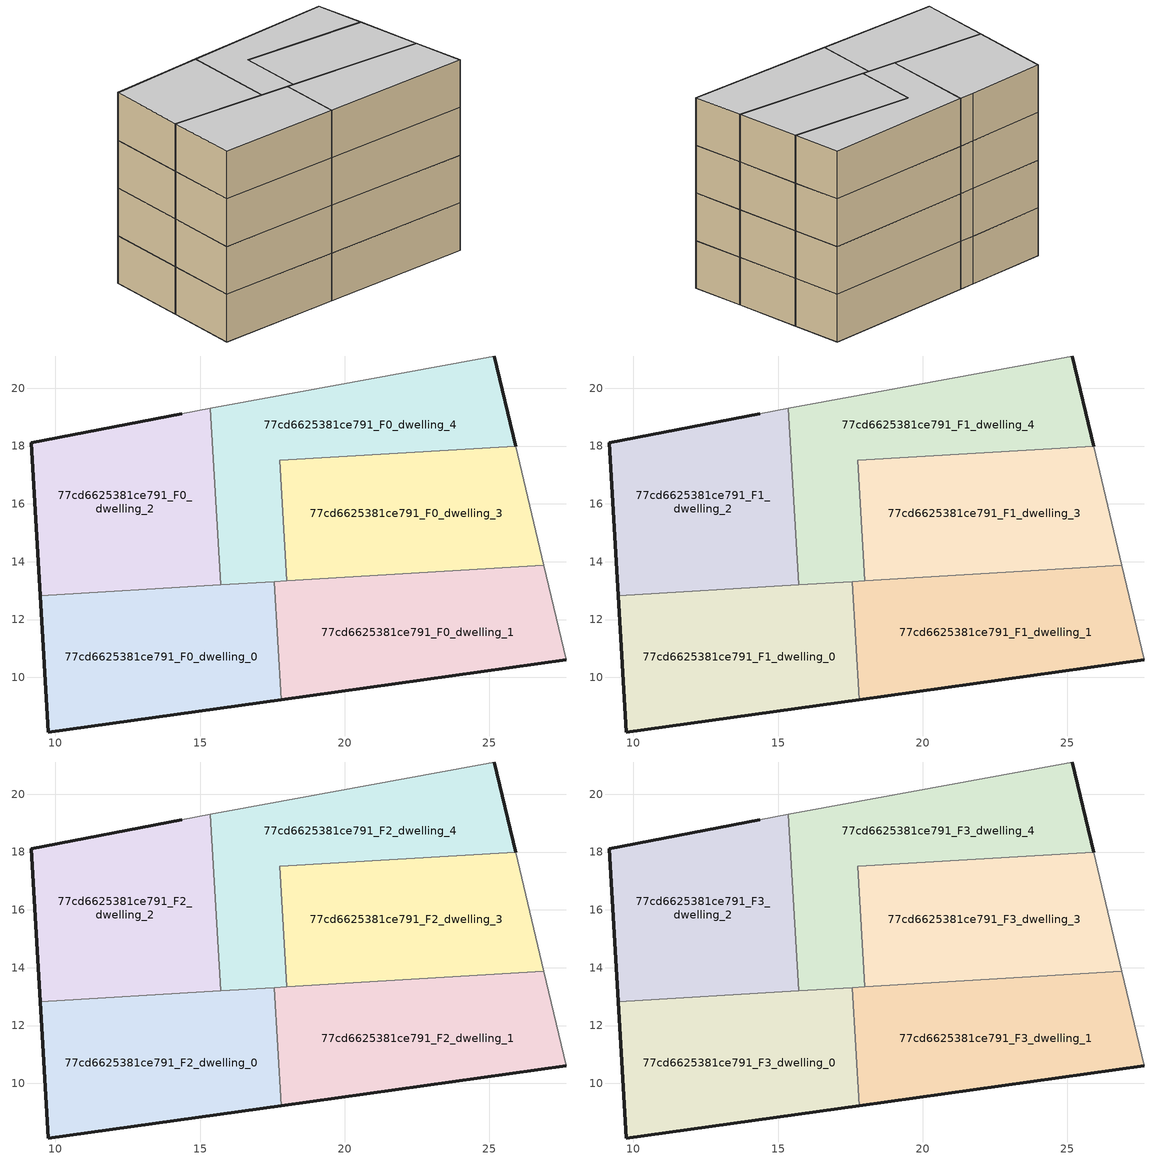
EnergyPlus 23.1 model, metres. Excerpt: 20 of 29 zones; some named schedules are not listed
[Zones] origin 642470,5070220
77cd6625381ce791_F0_dwelling_0
 floor ground (EU_floor_Construction): 17.81,9.23 17.57,13.31 9.47,12.82 9.76,8.11 z0
 wall outside (EU_wall_Construction): 17.81,9.23 9.76,8.11 9.47,12.82 z0:3
 wall to 77cd6625381ce791_F0_dwelling_1 (EU_wall_Construction): 17.57,13.31 17.81,9.23 z0:3
 wall to 77cd6625381ce791_F0_dwelling_2 (EU_wall_Construction): 9.47,12.82 15.71,13.2 z0:3
 wall to 77cd6625381ce791_F0_dwelling_4 (EU_wall_Construction): 15.71,13.2 17.57,13.31 z0:3
77cd6625381ce791_F0_dwelling_1
 floor ground (EU_floor_Construction): 27.67,10.61 26.9,13.87 17.57,13.31 17.81,9.23 z0
 wall outside (EU_wall_Construction): 27.67,10.61 17.81,9.23 z0:3
 wall adiabatic (EU_wall_Construction): 26.9,13.87 27.67,10.61 z0:3
 wall to 77cd6625381ce791_F0_dwelling_3 (EU_wall_Construction): 18,13.34 26.9,13.87 z0:3
 wall to 77cd6625381ce791_F0_dwelling_4 (EU_wall_Construction): 17.57,13.31 18,13.34 z0:3
77cd6625381ce791_F0_dwelling_2
 floor ground (EU_floor_Construction): 15.71,13.2 15.35,19.3 14.36,19.12 9.16,18.12 9.47,12.82 z0
 wall outside (EU_wall_Construction): 9.47,12.82 9.16,18.12 14.36,19.12 z0:3
 wall adiabatic (EU_wall_Construction): 14.36,19.12 15.35,19.3 z0:3
 wall to 77cd6625381ce791_F0_dwelling_4 (EU_wall_Construction): 15.35,19.3 15.71,13.2 z0:3
77cd6625381ce791_F0_dwelling_3
 floor ground (EU_floor_Construction): 26.9,13.87 25.92,18 17.75,17.51 18,13.33 z0
 wall to 77cd6625381ce791_F0_dwelling_4 (EU_wall_Construction): 18,13.33 17.75,17.51 25.92,18 z0:3
 wall adiabatic (EU_wall_Construction): 25.92,18 26.9,13.87 z0:3
77cd6625381ce791_F0_dwelling_4
 floor ground (EU_floor_Construction): 25.92,18 25.17,21.11 15.35,19.3 15.71,13.2 18,13.33 17.75,17.51 z0
 wall outside (EU_wall_Construction): 25.17,21.11 25.92,18 z0:3
 wall adiabatic (EU_wall_Construction): 15.35,19.3 25.17,21.11 z0:3
77cd6625381ce791_F1_dwelling_0
 floor to 77cd6625381ce791_F0_dwelling_0 (EU_floor_Construction): 17.81,9.23 17.57,13.31 9.47,12.82 9.76,8.11 z3
 wall outside (EU_wall_Construction): 17.81,9.23 9.76,8.11 9.47,12.82 z3:6
 wall to 77cd6625381ce791_F1_dwelling_1 (EU_wall_Construction): 17.57,13.31 17.81,9.23 z3:6
 wall to 77cd6625381ce791_F1_dwelling_2 (EU_wall_Construction): 9.47,12.82 15.71,13.2 z3:6
 wall to 77cd6625381ce791_F1_dwelling_4 (EU_wall_Construction): 15.71,13.2 17.57,13.31 z3:6
77cd6625381ce791_F1_dwelling_1
 floor to 77cd6625381ce791_F0_dwelling_1 (EU_floor_Construction): 27.67,10.61 26.9,13.87 17.57,13.31 17.81,9.23 z3
 wall outside (EU_wall_Construction): 27.67,10.61 17.81,9.23 z3:6
 wall adiabatic (EU_wall_Construction): 26.9,13.87 27.67,10.61 z3:6
 wall to 77cd6625381ce791_F1_dwelling_3 (EU_wall_Construction): 18,13.34 26.9,13.87 z3:6
 wall to 77cd6625381ce791_F1_dwelling_4 (EU_wall_Construction): 17.57,13.31 18,13.34 z3:6
77cd6625381ce791_F1_dwelling_2
 floor to 77cd6625381ce791_F0_dwelling_2 (EU_floor_Construction): 15.71,13.2 15.35,19.3 14.36,19.12 9.16,18.12 9.47,12.82 z3
 wall outside (EU_wall_Construction): 9.47,12.82 9.16,18.12 14.36,19.12 z3:6
 wall adiabatic (EU_wall_Construction): 14.36,19.12 15.35,19.3 z3:6
 wall to 77cd6625381ce791_F1_dwelling_4 (EU_wall_Construction): 15.35,19.3 15.71,13.2 z3:6
77cd6625381ce791_F1_dwelling_3
 floor to 77cd6625381ce791_F0_dwelling_3 (EU_floor_Construction): 26.9,13.87 25.92,18 17.75,17.51 18,13.33 z3
 wall to 77cd6625381ce791_F1_dwelling_4 (EU_wall_Construction): 18,13.33 17.75,17.51 25.92,18 z3:6
 wall adiabatic (EU_wall_Construction): 25.92,18 26.9,13.87 z3:6
77cd6625381ce791_F1_dwelling_4
 floor to 77cd6625381ce791_F0_dwelling_4 (EU_floor_Construction): 25.92,18 25.17,21.11 15.35,19.3 15.71,13.2 18,13.33 17.75,17.51 z3
 wall outside (EU_wall_Construction): 25.17,21.11 25.92,18 z3:6
 wall adiabatic (EU_wall_Construction): 15.35,19.3 25.17,21.11 z3:6
77cd6625381ce791_F2_dwelling_0
 floor to 77cd6625381ce791_F1_dwelling_0 (EU_floor_Construction): 17.81,9.23 17.57,13.31 9.47,12.82 9.76,8.11 z6
 wall outside (EU_wall_Construction): 17.81,9.23 9.76,8.11 9.47,12.82 z6:9
 wall to 77cd6625381ce791_F2_dwelling_1 (EU_wall_Construction): 17.57,13.31 17.81,9.23 z6:9
 wall to 77cd6625381ce791_F2_dwelling_2 (EU_wall_Construction): 9.47,12.82 15.71,13.2 z6:9
 wall to 77cd6625381ce791_F2_dwelling_4 (EU_wall_Construction): 15.71,13.2 17.57,13.31 z6:9
77cd6625381ce791_F2_dwelling_1
 floor to 77cd6625381ce791_F1_dwelling_1 (EU_floor_Construction): 27.67,10.61 26.9,13.87 17.57,13.31 17.81,9.23 z6
 wall outside (EU_wall_Construction): 27.67,10.61 17.81,9.23 z6:9
 wall adiabatic (EU_wall_Construction): 26.9,13.87 27.67,10.61 z6:9
 wall to 77cd6625381ce791_F2_dwelling_3 (EU_wall_Construction): 18,13.34 26.9,13.87 z6:9
 wall to 77cd6625381ce791_F2_dwelling_4 (EU_wall_Construction): 17.57,13.31 18,13.34 z6:9
77cd6625381ce791_F2_dwelling_2
 floor to 77cd6625381ce791_F1_dwelling_2 (EU_floor_Construction): 15.71,13.2 15.35,19.3 14.36,19.12 9.16,18.12 9.47,12.82 z6
 wall outside (EU_wall_Construction): 9.47,12.82 9.16,18.12 14.36,19.12 z6:9
 wall adiabatic (EU_wall_Construction): 14.36,19.12 15.35,19.3 z6:9
 wall to 77cd6625381ce791_F2_dwelling_4 (EU_wall_Construction): 15.35,19.3 15.71,13.2 z6:9
77cd6625381ce791_F2_dwelling_3
 floor to 77cd6625381ce791_F1_dwelling_3 (EU_floor_Construction): 26.9,13.87 25.92,18 17.75,17.51 18,13.33 z6
 wall to 77cd6625381ce791_F2_dwelling_4 (EU_wall_Construction): 18,13.33 17.75,17.51 25.92,18 z6:9
 wall adiabatic (EU_wall_Construction): 25.92,18 26.9,13.87 z6:9
77cd6625381ce791_F2_dwelling_4
 floor to 77cd6625381ce791_F1_dwelling_4 (EU_floor_Construction): 25.92,18 25.17,21.11 15.35,19.3 15.71,13.2 18,13.33 17.75,17.51 z6
 wall outside (EU_wall_Construction): 25.17,21.11 25.92,18 z6:9
 wall adiabatic (EU_wall_Construction): 15.35,19.3 25.17,21.11 z6:9
77cd6625381ce791_F3_dwelling_0
 floor to 77cd6625381ce791_F2_dwelling_0 (EU_floor_Construction): 17.81,9.23 17.57,13.31 9.47,12.82 9.76,8.11 z9
 wall outside (EU_wall_Construction): 17.81,9.23 9.76,8.11 9.47,12.82 z9:12
 wall to 77cd6625381ce791_F3_dwelling_1 (EU_wall_Construction): 17.57,13.31 17.81,9.23 z9:12
 wall to 77cd6625381ce791_F3_dwelling_2 (EU_wall_Construction): 9.47,12.82 15.71,13.2 z9:12
 wall to 77cd6625381ce791_F3_dwelling_4 (EU_wall_Construction): 15.71,13.2 17.57,13.31 z9:12
 ceiling to 77cd6625381ce791_F4_dwelling_0 (EU_floor_Construction): 17.57,13.31 17.81,9.23 9.76,8.11 9.47,12.82 z12
77cd6625381ce791_F3_dwelling_1
 floor to 77cd6625381ce791_F2_dwelling_1 (EU_floor_Construction): 27.67,10.61 26.9,13.87 17.57,13.31 17.81,9.23 z9
 wall outside (EU_wall_Construction): 27.67,10.61 17.81,9.23 z9:12
 wall adiabatic (EU_wall_Construction): 26.9,13.87 27.67,10.61 z9:12
 wall to 77cd6625381ce791_F3_dwelling_3 (EU_wall_Construction): 18,13.34 26.9,13.87 z9:12
 wall to 77cd6625381ce791_F3_dwelling_4 (EU_wall_Construction): 17.57,13.31 18,13.34 z9:12
 ceiling to 77cd6625381ce791_F4_dwelling_1 (EU_floor_Construction): 26.9,13.87 27.67,10.61 17.81,9.23 17.57,13.31 z12
77cd6625381ce791_F3_dwelling_2
 floor to 77cd6625381ce791_F2_dwelling_2 (EU_floor_Construction): 15.71,13.2 15.35,19.3 14.36,19.12 9.16,18.12 9.47,12.82 z9
 wall outside (EU_wall_Construction): 9.47,12.82 9.16,18.12 14.36,19.12 z9:12
 wall adiabatic (EU_wall_Construction): 14.36,19.12 15.35,19.3 z9:12
 wall to 77cd6625381ce791_F3_dwelling_4 (EU_wall_Construction): 15.35,19.3 15.71,13.2 z9:12
 ceiling to 77cd6625381ce791_F4_dwelling_2 (EU_floor_Construction): 15.35,19.3 15.71,13.2 9.47,12.82 9.16,18.12 14.36,19.12 z12
77cd6625381ce791_F3_dwelling_3
 floor to 77cd6625381ce791_F2_dwelling_3 (EU_floor_Construction): 26.9,13.87 25.92,18 17.75,17.51 18,13.33 z9
 wall to 77cd6625381ce791_F3_dwelling_4 (EU_wall_Construction): 18,13.33 17.75,17.51 25.92,18 z9:12
 wall adiabatic (EU_wall_Construction): 25.92,18 26.9,13.87 z9:12
 ceiling to 77cd6625381ce791_F4_dwelling_3 (EU_floor_Construction): 25.92,18 26.9,13.87 18,13.33 17.75,17.51 z12
77cd6625381ce791_F3_dwelling_4
 floor to 77cd6625381ce791_F2_dwelling_4 (EU_floor_Construction): 25.92,18 25.17,21.11 15.35,19.3 15.71,13.2 18,13.33 17.75,17.51 z9
 wall outside (EU_wall_Construction): 25.17,21.11 25.92,18 z9:12
 wall adiabatic (EU_wall_Construction): 15.35,19.3 25.17,21.11 z9:12
 ceiling to 77cd6625381ce791_F4_dwelling_4 (EU_floor_Construction): 25.17,21.11 25.92,18 17.75,17.51 18,13.33 15.71,13.2 15.35,19.3 z12
[Building]
EU S2 Campaign: North Axis=0; Terrain=City; Solar Distribution=FullExterior
[Site:Location]
Lyon-Bron: Latitude=45.75; Longitude=5; Time Zone=1; Elevation=198
[SizingPeriod:WeatherFileDays]
AnnualSizingPeriod: Begin Month=1; Begin Day of Month=1; End Month=12; End Day of Month=31; Day of Week for Start Day=Monday; Use Weather File Daylight Saving Period=No; Use Weather File Rain and Snow Indicators=No
[MATERIAL]
EU_InternalMass_Material: Roughness=MediumRough; Thickness=0.1; Conductivity=1; Density=1800; Specific Heat=900; Thermal Absorptance=0.9; Solar Absorptance=0.7; Visible Absorptance=0.7
[MATERIAL:NOMASS] Roughness=MediumRough; Thermal Absorptance=0.9; Solar Absorptance=0.7; Visible Absorptance=0.7
Name | Thermal Resistance
EU_wall_NoMass | 0.776494
EU_floor_NoMass | 0.421597
[CONSTRUCTION]
EU_wall_Construction: EU_wall_NoMass
EU_floor_Construction: EU_floor_NoMass
EU_InternalMass_Construction: EU_InternalMass_Material
[ZONE] Type=1; Multiplier=1; Ceiling Height=autocalculate; Floor Area=autocalculate; Part of Total Floor Area=Yes
Name | Volume
77cd6625381ce791_F0_dwelling_0; 77cd6625381ce791_F1_dwelling_0; 77cd6625381ce791_F2_dwelling_0; 77cd6625381ce791_F3_dwelling_0 | 107.09
77cd6625381ce791_F0_dwelling_1; 77cd6625381ce791_F1_dwelling_1; 77cd6625381ce791_F2_dwelling_1; 77cd6625381ce791_F3_dwelling_1 | 107.073
77cd6625381ce791_F0_dwelling_2; 77cd6625381ce791_F1_dwelling_2; 77cd6625381ce791_F2_dwelling_2; 77cd6625381ce791_F3_dwelling_2 | 107.076
77cd6625381ce791_F0_dwelling_3; 77cd6625381ce791_F1_dwelling_3; 77cd6625381ce791_F2_dwelling_3; 77cd6625381ce791_F3_dwelling_3 | 107.098
77cd6625381ce791_F0_dwelling_4; 77cd6625381ce791_F1_dwelling_4; 77cd6625381ce791_F2_dwelling_4; 77cd6625381ce791_F3_dwelling_4 | 107.074
[INTERNALMASS] Construction=EU_InternalMass_Construction
Name | Zone or ZoneList | Surface Area
77cd6625381ce791_F0_dwelling_0_EU_InternalMass | 77cd6625381ce791_F0_dwelling_0 | 35.6978
77cd6625381ce791_F0_dwelling_1_EU_InternalMass | 77cd6625381ce791_F0_dwelling_1 | 35.6907
77cd6625381ce791_F0_dwelling_2_EU_InternalMass | 77cd6625381ce791_F0_dwelling_2 | 35.692
77cd6625381ce791_F0_dwelling_3_EU_InternalMass | 77cd6625381ce791_F0_dwelling_3 | 35.6976
77cd6625381ce791_F0_dwelling_4_EU_InternalMass | 77cd6625381ce791_F0_dwelling_4 | 35.6925
77cd6625381ce791_F1_dwelling_0_EU_InternalMass | 77cd6625381ce791_F1_dwelling_0 | 35.6978
77cd6625381ce791_F1_dwelling_1_EU_InternalMass | 77cd6625381ce791_F1_dwelling_1 | 35.6907
77cd6625381ce791_F1_dwelling_2_EU_InternalMass | 77cd6625381ce791_F1_dwelling_2 | 35.692
77cd6625381ce791_F1_dwelling_3_EU_InternalMass | 77cd6625381ce791_F1_dwelling_3 | 35.6976
77cd6625381ce791_F1_dwelling_4_EU_InternalMass | 77cd6625381ce791_F1_dwelling_4 | 35.6925
77cd6625381ce791_F2_dwelling_0_EU_InternalMass | 77cd6625381ce791_F2_dwelling_0 | 35.6978
77cd6625381ce791_F2_dwelling_1_EU_InternalMass | 77cd6625381ce791_F2_dwelling_1 | 35.6907
77cd6625381ce791_F2_dwelling_2_EU_InternalMass | 77cd6625381ce791_F2_dwelling_2 | 35.692
77cd6625381ce791_F2_dwelling_3_EU_InternalMass | 77cd6625381ce791_F2_dwelling_3 | 35.6976
77cd6625381ce791_F2_dwelling_4_EU_InternalMass | 77cd6625381ce791_F2_dwelling_4 | 35.6925
77cd6625381ce791_F3_dwelling_0_EU_InternalMass | 77cd6625381ce791_F3_dwelling_0 | 35.6978
77cd6625381ce791_F3_dwelling_1_EU_InternalMass | 77cd6625381ce791_F3_dwelling_1 | 35.6907
77cd6625381ce791_F3_dwelling_2_EU_InternalMass | 77cd6625381ce791_F3_dwelling_2 | 35.692
77cd6625381ce791_F3_dwelling_3_EU_InternalMass | 77cd6625381ce791_F3_dwelling_3 | 35.6976
77cd6625381ce791_F3_dwelling_4_EU_InternalMass | 77cd6625381ce791_F3_dwelling_4 | 35.6925
[OTHEREQUIPMENT] Fuel Type=Electricity; Design Level Calculation Method=Watts/Area; Power per Zone Floor Area=1; Fraction Latent=0; Fraction Radiant=0; Fraction Lost=0; Carbon Dioxide Generation Rate=0; EndUse Subcategory=EU_Step8_InternalGains
Name | Zone or ZoneList or Space or SpaceList | Schedule
EU_Step8_InternalGain_77cd6625381ce791_F0_dwelling_0_f000 | 77cd6625381ce791_F0_dwelling_0 | EU_Step8_GainSchedule_77cd6625381ce791_F0_dwelling_0_f000
EU_Step8_InternalGain_77cd6625381ce791_F0_dwelling_1_f000 | 77cd6625381ce791_F0_dwelling_1 | EU_Step8_GainSchedule_77cd6625381ce791_F0_dwelling_1_f000
EU_Step8_InternalGain_77cd6625381ce791_F0_dwelling_2_f000 | 77cd6625381ce791_F0_dwelling_2 | EU_Step8_GainSchedule_77cd6625381ce791_F0_dwelling_2_f000
EU_Step8_InternalGain_77cd6625381ce791_F0_dwelling_3_f000 | 77cd6625381ce791_F0_dwelling_3 | EU_Step8_GainSchedule_77cd6625381ce791_F0_dwelling_3_f000
EU_Step8_InternalGain_77cd6625381ce791_F0_dwelling_4_f000 | 77cd6625381ce791_F0_dwelling_4 | EU_Step8_GainSchedule_77cd6625381ce791_F0_dwelling_4_f000
EU_Step8_InternalGain_77cd6625381ce791_F1_dwelling_0_f000 | 77cd6625381ce791_F1_dwelling_0 | EU_Step8_GainSchedule_77cd6625381ce791_F1_dwelling_0_f000
EU_Step8_InternalGain_77cd6625381ce791_F1_dwelling_1_f000 | 77cd6625381ce791_F1_dwelling_1 | EU_Step8_GainSchedule_77cd6625381ce791_F1_dwelling_1_f000
EU_Step8_InternalGain_77cd6625381ce791_F1_dwelling_2_f000 | 77cd6625381ce791_F1_dwelling_2 | EU_Step8_GainSchedule_77cd6625381ce791_F1_dwelling_2_f000
EU_Step8_InternalGain_77cd6625381ce791_F1_dwelling_3_f000 | 77cd6625381ce791_F1_dwelling_3 | EU_Step8_GainSchedule_77cd6625381ce791_F1_dwelling_3_f000
EU_Step8_InternalGain_77cd6625381ce791_F1_dwelling_4_f000 | 77cd6625381ce791_F1_dwelling_4 | EU_Step8_GainSchedule_77cd6625381ce791_F1_dwelling_4_f000
EU_Step8_InternalGain_77cd6625381ce791_F2_dwelling_0_f000 | 77cd6625381ce791_F2_dwelling_0 | EU_Step8_GainSchedule_77cd6625381ce791_F2_dwelling_0_f000
EU_Step8_InternalGain_77cd6625381ce791_F2_dwelling_1_f000 | 77cd6625381ce791_F2_dwelling_1 | EU_Step8_GainSchedule_77cd6625381ce791_F2_dwelling_1_f000
EU_Step8_InternalGain_77cd6625381ce791_F2_dwelling_2_f000 | 77cd6625381ce791_F2_dwelling_2 | EU_Step8_GainSchedule_77cd6625381ce791_F2_dwelling_2_f000
EU_Step8_InternalGain_77cd6625381ce791_F2_dwelling_3_f000 | 77cd6625381ce791_F2_dwelling_3 | EU_Step8_GainSchedule_77cd6625381ce791_F2_dwelling_3_f000
EU_Step8_InternalGain_77cd6625381ce791_F2_dwelling_4_f000 | 77cd6625381ce791_F2_dwelling_4 | EU_Step8_GainSchedule_77cd6625381ce791_F2_dwelling_4_f000
EU_Step8_InternalGain_77cd6625381ce791_F3_dwelling_0_f000 | 77cd6625381ce791_F3_dwelling_0 | EU_Step8_GainSchedule_77cd6625381ce791_F3_dwelling_0_f000
EU_Step8_InternalGain_77cd6625381ce791_F3_dwelling_1_f000 | 77cd6625381ce791_F3_dwelling_1 | EU_Step8_GainSchedule_77cd6625381ce791_F3_dwelling_1_f000
EU_Step8_InternalGain_77cd6625381ce791_F3_dwelling_2_f000 | 77cd6625381ce791_F3_dwelling_2 | EU_Step8_GainSchedule_77cd6625381ce791_F3_dwelling_2_f000
EU_Step8_InternalGain_77cd6625381ce791_F3_dwelling_3_f000 | 77cd6625381ce791_F3_dwelling_3 | EU_Step8_GainSchedule_77cd6625381ce791_F3_dwelling_3_f000
EU_Step8_InternalGain_77cd6625381ce791_F3_dwelling_4_f000 | 77cd6625381ce791_F3_dwelling_4 | EU_Step8_GainSchedule_77cd6625381ce791_F3_dwelling_4_f000
[ZONEVENTILATION:DESIGNFLOWRATE] Schedule=EU_AlwaysOn; Design Flow Rate Calculation Method=AirChanges/Hour; Air Changes per Hour=0.693814; Ventilation Type=Natural; Fan Pressure Rise=0; Fan Total Efficiency=1; Constant Term Coefficient=1; Temperature Term Coefficient=0; Velocity Term Coefficient=0; Velocity Squared Term Coefficient=0; Minimum Indoor Temperature=-100; Maximum Indoor Temperature=100; Delta Temperature=-100; Minimum Outdoor Temperature=-100; Maximum Outdoor Temperature=100; Maximum Wind Speed=40
Name | Zone or ZoneList or Space or SpaceList
EU_ConstantAir_77cd6625381ce791_F0_dwelling_0 | 77cd6625381ce791_F0_dwelling_0
EU_ConstantAir_77cd6625381ce791_F0_dwelling_1 | 77cd6625381ce791_F0_dwelling_1
EU_ConstantAir_77cd6625381ce791_F0_dwelling_2 | 77cd6625381ce791_F0_dwelling_2
EU_ConstantAir_77cd6625381ce791_F0_dwelling_3 | 77cd6625381ce791_F0_dwelling_3
EU_ConstantAir_77cd6625381ce791_F0_dwelling_4 | 77cd6625381ce791_F0_dwelling_4
EU_ConstantAir_77cd6625381ce791_F1_dwelling_0 | 77cd6625381ce791_F1_dwelling_0
EU_ConstantAir_77cd6625381ce791_F1_dwelling_1 | 77cd6625381ce791_F1_dwelling_1
EU_ConstantAir_77cd6625381ce791_F1_dwelling_2 | 77cd6625381ce791_F1_dwelling_2
EU_ConstantAir_77cd6625381ce791_F1_dwelling_3 | 77cd6625381ce791_F1_dwelling_3
EU_ConstantAir_77cd6625381ce791_F1_dwelling_4 | 77cd6625381ce791_F1_dwelling_4
EU_ConstantAir_77cd6625381ce791_F2_dwelling_0 | 77cd6625381ce791_F2_dwelling_0
EU_ConstantAir_77cd6625381ce791_F2_dwelling_1 | 77cd6625381ce791_F2_dwelling_1
EU_ConstantAir_77cd6625381ce791_F2_dwelling_2 | 77cd6625381ce791_F2_dwelling_2
EU_ConstantAir_77cd6625381ce791_F2_dwelling_3 | 77cd6625381ce791_F2_dwelling_3
EU_ConstantAir_77cd6625381ce791_F2_dwelling_4 | 77cd6625381ce791_F2_dwelling_4
EU_ConstantAir_77cd6625381ce791_F3_dwelling_0 | 77cd6625381ce791_F3_dwelling_0
EU_ConstantAir_77cd6625381ce791_F3_dwelling_1 | 77cd6625381ce791_F3_dwelling_1
EU_ConstantAir_77cd6625381ce791_F3_dwelling_2 | 77cd6625381ce791_F3_dwelling_2
EU_ConstantAir_77cd6625381ce791_F3_dwelling_3 | 77cd6625381ce791_F3_dwelling_3
EU_ConstantAir_77cd6625381ce791_F3_dwelling_4 | 77cd6625381ce791_F3_dwelling_4
[HVACTEMPLATE:THERMOSTAT] Constant Heating Setpoint=20; Constant Cooling Setpoint=50
EU_HeatOnly_77cd6625381ce791_F0_dwelling_0; EU_HeatOnly_77cd6625381ce791_F0_dwelling_1; EU_HeatOnly_77cd6625381ce791_F0_dwelling_2; EU_HeatOnly_77cd6625381ce791_F0_dwelling_3; EU_HeatOnly_77cd6625381ce791_F0_dwelling_4; EU_HeatOnly_77cd6625381ce791_F1_dwelling_0; EU_HeatOnly_77cd6625381ce791_F1_dwelling_1; EU_HeatOnly_77cd6625381ce791_F1_dwelling_2; EU_HeatOnly_77cd6625381ce791_F1_dwelling_3; EU_HeatOnly_77cd6625381ce791_F1_dwelling_4; EU_HeatOnly_77cd6625381ce791_F2_dwelling_0; EU_HeatOnly_77cd6625381ce791_F2_dwelling_1; EU_HeatOnly_77cd6625381ce791_F2_dwelling_2; EU_HeatOnly_77cd6625381ce791_F2_dwelling_3; EU_HeatOnly_77cd6625381ce791_F2_dwelling_4; EU_HeatOnly_77cd6625381ce791_F3_dwelling_0; EU_HeatOnly_77cd6625381ce791_F3_dwelling_1; EU_HeatOnly_77cd6625381ce791_F3_dwelling_2; EU_HeatOnly_77cd6625381ce791_F3_dwelling_3; EU_HeatOnly_77cd6625381ce791_F3_dwelling_4; EU_HeatOnly_77cd6625381ce791_F4_dwelling_0; EU_HeatOnly_77cd6625381ce791_F4_dwelling_1
